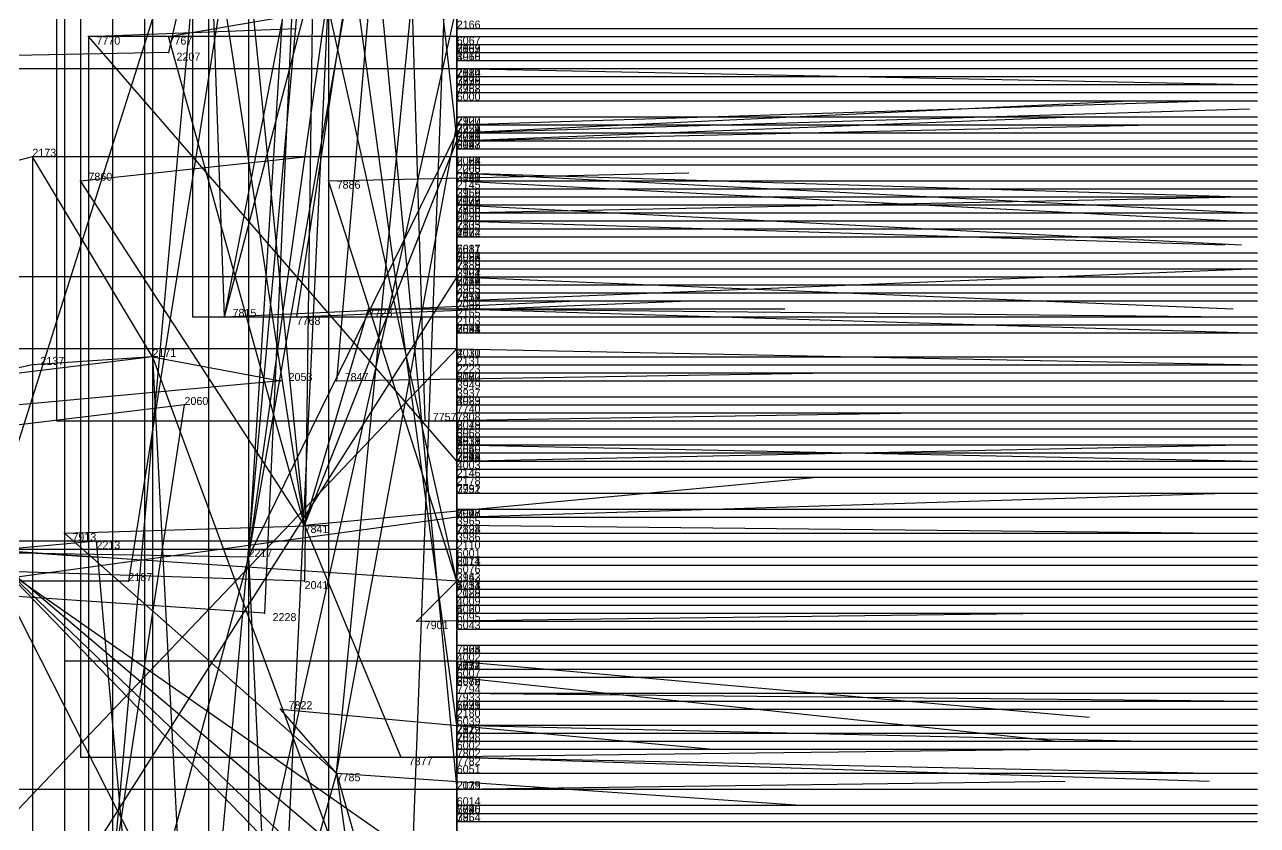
# Model space of a CAD drawing. Extents: x -0.07 to 1.1, y -0.07 to 1.1.
# Drawn here: x 0.946 to 1.1, y 0.5905 to 0.6905 of the extents above; entities that cross this region are included whole.
import ezdxf

# ---------------------------------------------------------------- set-up
doc = ezdxf.new("R2010")
doc.units = 0
for name, color, linetype in [('Clients', 3, 'CONTINUOUS'), ('Facilities', 3, 'CONTINUOUS'), ('Facilities_lines', 3, 'CONTINUOUS'), ('Min_max_boxes', 1, 'CONTINUOUS'), ('Normals', 1, 'CONTINUOUS'), ('Source_points', 5, 'CONTINUOUS'), ('Text', 3, 'CONTINUOUS')]:
    doc.layers.add(name, color=color, linetype=linetype)

msp = doc.modelspace()

# ---------------------------------------------------------------- linework, layer by layer
at = {"layer": 'Clients', "color": 5}
for p in [(0.954, 0.689, 1), (0.964, 0.689, 1), (0.964, 0.687), (1, 0.685, 0.063), (1, 0.678, 0.957), (1, 0.677, 0.004), (1, 0.677, 0.944), (1, 0.676, 0.985), (1, 0.676, 0.975), (0.947, 0.674), (1, 0.672, 0.056), (1, 0.672, 0.062), (0.953, 0.671, 1), (0.984, 0.671, 1), (1, 0.671, 0.045), (1, 0.667, 0.95), (1, 0.666, 0.96), (1, 0.656, 0.93), (0.989, 0.655, 1), (0.98, 0.654, 1), (1, 0.65, 0.077), (0.947, 0.648), (0.978, 0.646), (0.985, 0.646, 1), (0.966, 0.643), (0.996, 0.641, 1), (1, 0.638, 0.081), (1, 0.63, 0.983), (0.951, 0.627, 1), (1, 0.628, 0.957), (0.955, 0.626), (0.959, 0.621), (0.981, 0.621), (0.976, 0.617), (0.995, 0.616, 1), (1, 0.611, 0.009), (1, 0.609), (0.978, 0.605, 1), (0.993, 0.599, 1), (1, 0.599, 0.977), (1, 0.599, 0.965), (1, 0.595, 0.014), (1, 0.593, 0.933)]:
    msp.add_point(p, dxfattribs=at)
at = {"layer": 'Facilities', "color": 3}
for p in [(1, 0.69, 0.076), (1, 0.689, 0.721), (1, 0.688, 0.701), (1, 0.687, 0.098), (1, 0.687, 0.368), (1, 0.687, 0.827), (1, 0.686, 0.254), (1, 0.685, 0.837), (1, 0.684, 0.095), (1, 0.684, 0.294), (1, 0.684, 0.807), (1, 0.683, 0.47), (1, 0.683, 0.905), (1, 0.682, 0.786), (1, 0.681, 0.524), (1, 0.679, 0.215), (1, 0.678, 0.817), (1, 0.677, 0.389), (1, 0.677, 0.459), (1, 0.677, 0.584), (1, 0.676, 0.289), (1, 0.676, 0.613), (1, 0.675, 0.092), (1, 0.675, 0.201), (1, 0.675, 0.394), (1, 0.674, 0.127), (1, 0.674, 0.685), (1, 0.673, 0.68), (1, 0.673, 0.612), (1, 0.671, 0.088), (1, 0.671, 0.261), (1, 0.671, 0.315), (1, 0.67, 0.423), (1, 0.669, 0.121), (1, 0.669, 0.676), (1, 0.669, 0.843), (1, 0.668, 0.055), (1, 0.668, 0.683), (1, 0.667, 0.255), (1, 0.667, 0.855), (1, 0.666, 0.168), (1, 0.666, 0.106), (1, 0.666, 0.537), (1, 0.665, 0.171), (1, 0.664, 0.122), (1, 0.664, 0.466), (1, 0.664, 0.838), (1, 0.662, 0.674), (1, 0.662, 0.575), (1, 0.662, 0.863), (1, 0.661, 0.22), (1, 0.661, 0.365), (1, 0.661, 0.42), (1, 0.661, 0.784), (1, 0.661, 0.847), (1, 0.66, 0.201), (1, 0.66, 0.382), (1, 0.659, 0.102), (1, 0.659, 0.043), (1, 0.659, 0.506), (1, 0.658, 0.185), (1, 0.658, 0.133), (1, 0.658, 0.284), (1, 0.658, 0.536), (1, 0.658, 0.814), (1, 0.657, 0.115), (1, 0.657, 0.867), (1, 0.656, 0.224), (1, 0.655, 0.047), (1, 0.655, 0.063), (0.971, 0.654, 1), (1, 0.654, 0.087), (1, 0.653, 0.152), (1, 0.653, 0.107), (1, 0.653, 0.832), (1, 0.652, 0.183), (1, 0.652, 0.725), (0.962, 0.649), (1, 0.649, 0.266), (1, 0.648, 0.102), (1, 0.648, 0.229), (1, 0.647, 0.573), (1, 0.646, 0.233), (1, 0.646, 0.199), (1, 0.646, 0.398), (1, 0.644, 0.462), (1, 0.644, 0.324), (1, 0.643, 0.486), (1, 0.642, 0.807), (1, 0.642, 0.857), (1, 0.641, 0.733), (1, 0.64, 0.107), (1, 0.64, 0.463), (1, 0.639, 0.504), (1, 0.639, 0.586), (1, 0.638, 0.29), (1, 0.638, 0.562), (1, 0.638, 0.673), (1, 0.638, 0.602), (1, 0.638, 0.782), (1, 0.638, 0.849), (1, 0.637, 0.116), (1, 0.637, 0.834), (1, 0.636, 0.45), (1, 0.636, 0.804), (1, 0.636, 0.942), (1, 0.635, 0.201), (1, 0.635, 0.263), (1, 0.634, 0.139), (1, 0.632, 0.484), (1, 0.632, 0.898), (1, 0.63, 0.633), (1, 0.629, 0.049), (1, 0.629, 0.33), (0.981, 0.628, 1), (1, 0.627, 0.099), (1, 0.626, 0.115), (1, 0.626, 0.304), (0.974, 0.624), (1, 0.624, 0.247), (1, 0.624, 0.727), (1, 0.623, 0.6), (1, 0.623, 0.648), (1, 0.621, 0.13), (1, 0.621, 0.459), (1, 0.621, 0.27), (1, 0.621, 0.995), (1, 0.62, 0.238), (1, 0.62, 0.668), (1, 0.619, 0.172), (1, 0.618, 0.406), (1, 0.618, 0.38), (1, 0.617, 0.641), (1, 0.616, 0.747), (1, 0.615, 0.708), (1, 0.613, 0.867), (1, 0.613, 0.786), (1, 0.612, 0.3), (1, 0.612, 0.875), (1, 0.611, 0.672), (1, 0.611, 0.875), (1, 0.61, 0.76), (1, 0.609, 0.334), (1, 0.609, 0.555), (1, 0.609, 0.526), (1, 0.607, 0.934), (1, 0.607, 0.854), (1, 0.606, 0.901), (1, 0.605, 0.197), (1, 0.605, 0.728), (1, 0.605, 0.853), (1, 0.603, 0.153), (1, 0.603, 0.651), (1, 0.603, 0.913), (1, 0.603, 0.984), (1, 0.602, 0.894), (1, 0.601, 0.156), (1, 0.6, 0.693), (0.985, 0.597, 1), (1, 0.597, 0.532), (1, 0.595, 0.221), (1, 0.593, 0.73), (1, 0.593, 0.672), (1, 0.592, 0.793), (1, 0.592, 0.896), (1, 0.591, 0.286)]:
    msp.add_point(p, dxfattribs=at)
at = {"layer": 'Facilities_lines', "color": 3}
for p, q in [((1, 0.916, 0.069), (1, 0.685, 0.063)), ((1, 0.655, 0.047), (1, 0.885, 0.06)), ((0.981, 0.628, 1), (0.961, 0.828, 1)), ((0.941, 0.625), (1, 0.811, 0.007)), ((0.957, 0.584), (0.977, 0.805)), ((0.971, 0.654, 1), (1, 0.803, 0.934)), ((0.981, 0.628, 1), (0.955, 0.798, 1)), ((1, 0.655, 0.047), (1, 0.796, 0.05)), ((1, 0.607, 0.934), (1, 0.795, 0.911)), ((1, 0.629, 0.049), (1, 0.788, 0.033)), ((1, 0.621, 0.995), (0.964, 0.782, 1)), ((0.988, 0.78, 1), (0.969, 0.57, 1)), ((0.988, 0.78, 1), (0.979, 0.589, 1)), ((0.983, 0.772), (0.959, 0.621)), ((0.983, 0.772), (0.964, 0.687)), ((0.983, 0.772), (0.976, 0.617)), ((0.983, 0.772), (0.981, 0.621)), ((0.983, 0.772), (1, 0.595, 0.014)), ((0.971, 0.654, 1), (0.967, 0.768, 1)), ((0.974, 0.624), (0.983, 0.767)), ((1, 0.583, 0.944), (1, 0.767, 0.914)), ((1, 0.765, 0.051), (1, 0.672, 0.062)), ((0.985, 0.597, 1), (1, 0.751, 0.973)), ((0.993, 0.739, 1), (0.98, 0.654, 1)), ((0.993, 0.739, 1), (0.985, 0.646, 1)), ((0.993, 0.739, 1), (0.996, 0.641, 1)), ((0.993, 0.739, 1), (1, 0.676, 0.985)), ((1, 0.735, 0.976), (0.993, 0.548, 1)), ((1, 0.603, 0.984), (0.984, 0.72, 1)), ((0.974, 0.624), (0.985, 0.702)), ((1, 0.693, 0.973), (0.962, 0.523, 1)), ((0.971, 0.654, 1), (0.981, 0.692, 1)), ((0.974, 0.624), (0.986, 0.692)), ((1, 0.636, 0.942), (0.954, 0.689, 1)), ((0.981, 0.628, 1), (0.964, 0.689, 1)), ((0.985, 0.597, 1), (1, 0.678, 0.957)), ((0.974, 0.624), (1, 0.677, 0.004)), ((0.981, 0.628, 1), (1, 0.676, 0.975)), ((1, 0.636, 0.942), (1, 0.677, 0.944)), ((0.962, 0.649), (0.947, 0.674)), ((1, 0.668, 0.055), (1, 0.672, 0.056)), ((0.981, 0.628, 1), (0.953, 0.671, 1)), ((1, 0.621, 0.995), (0.984, 0.671, 1)), ((1, 0.655, 0.047), (1, 0.671, 0.045)), ((1, 0.636, 0.942), (1, 0.667, 0.95)), ((1, 0.636, 0.942), (1, 0.666, 0.96)), ((1, 0.659, 0.043), (0.939, 0.563)), ((1, 0.583, 0.944), (1, 0.656, 0.93)), ((0.981, 0.628, 1), (0.989, 0.655, 1)), ((1, 0.655, 0.047), (1, 0.504, 0.088)), ((1, 0.655, 0.063), (1, 0.434, 0.081)), ((0.919, 0.565), (1, 0.65, 0.077)), ((0.962, 0.649), (0.947, 0.648)), ((0.962, 0.649), (0.972, 0.457)), ((0.962, 0.649), (0.978, 0.646)), ((0.962, 0.649), (1, 0.546, 0.067)), ((0.957, 0.584), (0.966, 0.643)), ((1, 0.424, 0.087), (1, 0.638, 0.081)), ((1, 0.583, 0.944), (0.924, 0.636, 1)), ((1, 0.636, 0.942), (1, 0.571, 0.97)), ((1, 0.636, 0.942), (1, 0.539, 0.94)), ((1, 0.621, 0.995), (1, 0.63, 0.983)), ((1, 0.629, 0.049), (0.934, 0.62)), ((1, 0.629, 0.049), (1, 0.47, 0.067)), ((1, 0.629, 0.049), (1, 0.507, 0.073)), ((0.985, 0.597, 1), (0.951, 0.627, 1)), ((0.981, 0.628, 1), (0.993, 0.599, 1)), ((1, 0.621, 0.995), (1, 0.628, 0.957)), ((0.973, 0.424), (0.955, 0.626)), ((1, 0.621, 0.995), (0.94, 0.625, 1)), ((0.941, 0.625), (1, 0.509, 0.002)), ((0.941, 0.625), (1, 0.564, 0.073)), ((0.941, 0.625), (1, 0.575, 0.068)), ((0.941, 0.625), (0.989, 0.579)), ((0.974, 0.624), (0.961, 0.576)), ((0.974, 0.624), (0.981, 0.476)), ((1, 0.621, 0.995), (0.995, 0.616, 1)), ((1, 0.621, 0.995), (1, 0.554, 0.965)), ((1, 0.465, 0.001), (1, 0.611, 0.009)), ((1, 0.465, 0.001), (1, 0.609)), ((1, 0.607, 0.934), (1, 0.593, 0.933)), ((0.985, 0.597, 1), (0.978, 0.605, 1)), ((1, 0.603, 0.984), (1, 0.599, 0.977)), ((1, 0.603, 0.984), (1, 0.599, 0.965)), ((1, 0.603, 0.984), (1, 0.456, 0.947)), ((1, 0.603, 0.984), (1, 0.456, 0.946)), ((0.985, 0.597, 1), (0.954, 0.488, 1)), ((0.985, 0.597, 1), (0.99, 0.56, 1)), ((0.985, 0.597, 1), (0.999, 0.548, 1))]:
    msp.add_line(p, q, dxfattribs=at)
at = {"layer": 'Min_max_boxes', "color": 1}
for p, q in [((1, 0.685), (1, 0.927)), ((1, 0.685, 0.103), (1, 0.927, 0.103)), ((0.974, 0.924, 0.939), (0.974, 0.548, 0.939)), ((0.974, 0.924, 1), (0.974, 0.548, 1)), ((1, 0.548, 0.939), (1, 0.924, 0.939)), ((1, 0.548, 1), (1, 0.924, 1)), ((0.969, 0.915, 0.96), (0.969, 0.57, 0.96)), ((0.969, 0.915, 1), (0.969, 0.57, 1)), ((1, 0.57, 0.96), (1, 0.915, 0.96)), ((1, 0.57, 1), (1, 0.915, 1)), ((0.962, 0.903, 0.934), (0.962, 0.523, 0.934)), ((0.962, 0.903, 1), (0.962, 0.523, 1)), ((1, 0.523, 0.934), (1, 0.903, 0.934)), ((1, 0.523, 1), (1, 0.903, 1)), ((1, 0.504, 0.045), (1, 0.885, 0.045)), ((1, 0.885, 0.045), (1, 0.504, 0.045)), ((1, 0.504, 0.088), (1, 0.885, 0.088)), ((1, 0.885, 0.088), (1, 0.504, 0.088)), ((1, 0.625), (1, 0.885)), ((1, 0.625, 0.051), (1, 0.885, 0.051)), ((1, 0.595), (1, 0.88)), ((1, 0.595, 0.014), (1, 0.88, 0.014)), ((0.953, 0.828, 0.975), (0.953, 0.599, 0.975)), ((0.953, 0.828, 1), (0.953, 0.599, 1)), ((1, 0.599, 0.975), (1, 0.828, 0.975)), ((1, 0.599, 1), (1, 0.828, 1)), ((1, 0.509), (1, 0.811)), ((1, 0.509, 0.073), (1, 0.811, 0.073)), ((0.957, 0.805), (0.957, 0.532)), ((0.957, 0.805, 0.071), (0.957, 0.532, 0.071)), ((1, 0.532), (1, 0.805)), ((1, 0.532, 0.071), (1, 0.805, 0.071)), ((0.967, 0.803, 0.934), (0.967, 0.654, 0.934)), ((0.967, 0.803, 1), (0.967, 0.654, 1)), ((1, 0.654, 0.934), (1, 0.803, 0.934)), ((1, 0.654, 1), (1, 0.803, 1)), ((1, 0.593, 0.911), (1, 0.795, 0.911)), ((1, 0.795, 0.911), (1, 0.593, 0.911)), ((1, 0.593, 0.934), (1, 0.795, 0.934)), ((1, 0.795, 0.934), (1, 0.593, 0.934)), ((1, 0.47), (1, 0.788)), ((1, 0.47, 0.073), (1, 0.788, 0.073)), ((1, 0.554, 0.957), (1, 0.782, 0.957)), ((1, 0.554, 1), (1, 0.782, 1)), ((0.961, 0.767), (0.961, 0.476)), ((0.961, 0.767, 0.004), (0.961, 0.476, 0.004)), ((1, 0.476), (1, 0.767)), ((1, 0.476, 0.004), (1, 0.767, 0.004)), ((1, 0.559, 0.914), (1, 0.767, 0.914)), ((1, 0.559, 1), (1, 0.767, 1)), ((1, 0.672, 0.051), (1, 0.765, 0.051)), ((1, 0.765, 0.051), (1, 0.672, 0.051)), ((1, 0.672, 0.062), (1, 0.765, 0.062)), ((1, 0.765, 0.062), (1, 0.672, 0.062)), ((0.951, 0.751, 0.957), (0.951, 0.488, 0.957)), ((0.951, 0.751, 1), (0.951, 0.488, 1)), ((1, 0.488, 0.957), (1, 0.751, 0.957)), ((1, 0.488, 1), (1, 0.751, 1)), ((0.95, 0.747, 0.936), (0.95, 0.641, 0.936)), ((0.95, 0.747, 1), (0.95, 0.641, 1)), ((1, 0.641, 0.936), (1, 0.747, 0.936)), ((1, 0.641, 1), (1, 0.747, 1)), ((0.984, 0.72, 0.946), (0.984, 0.456, 0.946)), ((0.984, 0.72, 1), (0.984, 0.456, 1)), ((1, 0.456, 0.946), (1, 0.72, 0.946)), ((1, 0.456, 1), (1, 0.72, 1)), ((1, 0.689, 0.94), (0.954, 0.689, 0.94)), ((0.954, 0.689, 0.94), (0.954, 0.539, 0.94)), ((1, 0.689, 1), (0.954, 0.689, 1)), ((0.954, 0.689, 1), (0.954, 0.539, 1)), ((0.954, 0.689, 0.94), (0.954, 0.689, 1)), ((1, 0.539, 0.94), (1, 0.689, 0.94)), ((1, 0.539, 1), (1, 0.689, 1)), ((1, 0.689, 0.94), (1, 0.689, 1)), ((0.912, 0.685), (1, 0.685)), ((0.912, 0.685, 0.103), (1, 0.685, 0.103)), ((1, 0.685), (1, 0.685, 0.103)), ((1, 0.674), (0.947, 0.674)), ((0.947, 0.674), (0.947, 0.457)), ((1, 0.674, 0.067), (0.947, 0.674, 0.067)), ((0.947, 0.674, 0.067), (0.947, 0.457, 0.067)), ((0.947, 0.674), (0.947, 0.674, 0.067)), ((1, 0.457), (1, 0.674)), ((1, 0.457, 0.067), (1, 0.674, 0.067)), ((1, 0.674), (1, 0.674, 0.067)), ((1, 0.668, 0.055), (1, 0.672, 0.055)), ((1, 0.672, 0.055), (1, 0.672, 0.055)), ((1, 0.672, 0.055), (1, 0.668, 0.055)), ((1, 0.668, 0.056), (1, 0.672, 0.056)), ((1, 0.672, 0.056), (1, 0.672, 0.056)), ((1, 0.672, 0.056), (1, 0.668, 0.056)), ((1, 0.672, 0.055), (1, 0.672, 0.056)), ((1, 0.672, 0.055), (1, 0.672, 0.056)), ((1, 0.672, 0.051), (1, 0.672, 0.051)), ((1, 0.672, 0.062), (1, 0.672, 0.062)), ((1, 0.672, 0.051), (1, 0.672, 0.062)), ((1, 0.672, 0.051), (1, 0.672, 0.062)), ((1, 0.668, 0.055), (1, 0.668, 0.055)), ((1, 0.668, 0.056), (1, 0.668, 0.056)), ((1, 0.668, 0.055), (1, 0.668, 0.056)), ((1, 0.668, 0.055), (1, 0.668, 0.056)), ((1, 0.659), (0.939, 0.659)), ((1, 0.659, 0.043), (0.939, 0.659, 0.043)), ((1, 0.563), (1, 0.659)), ((1, 0.563, 0.043), (1, 0.659, 0.043)), ((1, 0.659), (1, 0.659, 0.043)), ((1, 0.434, 0.063), (1, 0.655, 0.063)), ((1, 0.655, 0.063), (1, 0.655, 0.063)), ((1, 0.655, 0.063), (1, 0.434, 0.063)), ((1, 0.434, 0.081), (1, 0.655, 0.081)), ((1, 0.655, 0.081), (1, 0.655, 0.081)), ((1, 0.655, 0.081), (1, 0.434, 0.081)), ((1, 0.655, 0.063), (1, 0.655, 0.081)), ((1, 0.655, 0.063), (1, 0.655, 0.081)), ((0.967, 0.654, 0.934), (1, 0.654, 0.934)), ((0.967, 0.654, 1), (1, 0.654, 1)), ((0.967, 0.654, 0.934), (0.967, 0.654, 1)), ((1, 0.654, 0.934), (1, 0.654, 1)), ((1, 0.65), (0.913, 0.65)), ((1, 0.65, 0.077), (0.913, 0.65, 0.077)), ((1, 0.546), (1, 0.65)), ((1, 0.546, 0.077), (1, 0.65, 0.077)), ((1, 0.65), (1, 0.65, 0.077)), ((0.95, 0.641, 0.936), (1, 0.641, 0.936)), ((0.95, 0.641, 1), (1, 0.641, 1)), ((0.95, 0.641, 0.936), (0.95, 0.641, 1)), ((1, 0.641, 0.936), (1, 0.641, 1)), ((1, 0.424, 0.081), (1, 0.638, 0.081)), ((1, 0.638, 0.081), (1, 0.638, 0.081)), ((1, 0.638, 0.081), (1, 0.424, 0.081)), ((1, 0.424, 0.087), (1, 0.638, 0.087)), ((1, 0.638, 0.087), (1, 0.638, 0.087)), ((1, 0.638, 0.087), (1, 0.424, 0.087)), ((1, 0.638, 0.081), (1, 0.638, 0.087)), ((1, 0.638, 0.081), (1, 0.638, 0.087)), ((1, 0.626), (0.932, 0.626)), ((1, 0.626, 0.015), (0.932, 0.626, 0.015)), ((1, 0.221), (1, 0.626)), ((1, 0.221, 0.015), (1, 0.626, 0.015)), ((1, 0.626), (1, 0.626, 0.015)), ((0.911, 0.625), (1, 0.625)), ((0.911, 0.625, 0.051), (1, 0.625, 0.051)), ((1, 0.625), (1, 0.625, 0.051)), ((1, 0.611), (0.951, 0.611)), ((0.951, 0.611), (0.951, 0.323)), ((1, 0.611, 0.064), (0.951, 0.611, 0.064)), ((0.951, 0.611, 0.064), (0.951, 0.323, 0.064)), ((0.951, 0.611), (0.951, 0.611, 0.064)), ((1, 0.323), (1, 0.611)), ((1, 0.323, 0.064), (1, 0.611, 0.064)), ((1, 0.611), (1, 0.611, 0.064)), ((0.953, 0.599, 0.975), (1, 0.599, 0.975)), ((0.953, 0.599, 1), (1, 0.599, 1)), ((0.953, 0.599, 0.975), (0.953, 0.599, 1)), ((1, 0.599, 0.975), (1, 0.599, 1)), ((0.931, 0.595), (1, 0.595)), ((0.931, 0.595, 0.014), (1, 0.595, 0.014)), ((1, 0.595), (1, 0.595, 0.014)), ((1, 0.593, 0.911), (1, 0.593, 0.911)), ((1, 0.593, 0.934), (1, 0.593, 0.934)), ((1, 0.593, 0.911), (1, 0.593, 0.934)), ((1, 0.593, 0.911), (1, 0.593, 0.934))]:
    msp.add_line(p, q, dxfattribs=at)
at = {"layer": 'Normals', "color": 1}
for p, q in [((0.964, 0.689, 1), (0.993, 0.694, 1.096)), ((0.954, 0.689, 1), (0.98, 0.69, 1.097)), ((1, 0.69, 0.076), (1.1, 0.69, 0.076)), ((1, 0.689, 0.721), (1.1, 0.689, 0.721)), ((0.964, 0.687), (0.909, 0.686, 0.083)), ((1, 0.688, 0.701), (1.1, 0.688, 0.701)), ((1, 0.687, 0.098), (1.1, 0.687, 0.098)), ((1, 0.687, 0.368), (1.1, 0.687, 0.368)), ((1, 0.687, 0.827), (1.1, 0.687, 0.827)), ((1, 0.686, 0.254), (1.1, 0.686, 0.254)), ((1, 0.685, 0.063), (1.099, 0.683, 0.052)), ((1, 0.685, 0.837), (1.1, 0.685, 0.837)), ((1, 0.684, 0.095), (1.1, 0.684, 0.095)), ((1, 0.684, 0.294), (1.1, 0.684, 0.294)), ((1, 0.684, 0.807), (1.1, 0.684, 0.807)), ((1, 0.683, 0.47), (1.1, 0.683, 0.47)), ((1, 0.683, 0.905), (1.1, 0.683, 0.905)), ((1, 0.682, 0.786), (1.1, 0.682, 0.786)), ((1, 0.677, 0.004), (1.084, 0.681, -0.051)), ((1, 0.681, 0.524), (1.1, 0.681, 0.524)), ((1, 0.678, 0.957), (1.094, 0.681, 0.99)), ((1, 0.677, 0.944), (1.099, 0.68, 0.958)), ((1, 0.679, 0.215), (1.1, 0.679, 0.215)), ((1, 0.676, 0.985), (1.077, 0.679, 1.048)), ((1, 0.676, 0.975), (1.087, 0.678, 1.024)), ((1, 0.678, 0.817), (1.1, 0.678, 0.817)), ((1, 0.677, 0.389), (1.1, 0.677, 0.389)), ((1, 0.677, 0.459), (1.1, 0.677, 0.459)), ((1, 0.677, 0.584), (1.1, 0.677, 0.584)), ((1, 0.676, 0.289), (1.1, 0.676, 0.289)), ((1, 0.676, 0.613), (1.1, 0.676, 0.613)), ((1, 0.675, 0.092), (1.1, 0.675, 0.092)), ((1, 0.675, 0.201), (1.1, 0.675, 0.201)), ((1, 0.675, 0.394), (1.1, 0.675, 0.394)), ((0.947, 0.674), (0.908, 0.664, 0.092)), ((0.953, 0.671, 1), (0.981, 0.674, 1.096)), ((1, 0.674, 0.127), (1.1, 0.674, 0.127)), ((1, 0.674, 0.685), (1.1, 0.674, 0.685)), ((1, 0.673, 0.68), (1.1, 0.673, 0.68)), ((1, 0.673, 0.612), (1.1, 0.673, 0.612)), ((0.984, 0.671, 1), (1.029, 0.672, 1.089)), ((1, 0.672, 0.062), (1.099, 0.667, 0.046)), ((1, 0.672, 0.056), (1.098, 0.669, 0.036)), ((1, 0.671, 0.045), (1.097, 0.666, 0.021)), ((1, 0.671, 0.088), (1.1, 0.671, 0.088)), ((1, 0.671, 0.261), (1.1, 0.671, 0.261)), ((1, 0.671, 0.315), (1.1, 0.671, 0.315)), ((1, 0.67, 0.423), (1.1, 0.67, 0.423)), ((1, 0.669, 0.121), (1.1, 0.669, 0.121)), ((1, 0.669, 0.676), (1.1, 0.669, 0.676)), ((1, 0.667, 0.95), (1.098, 0.669, 0.968)), ((1, 0.669, 0.843), (1.1, 0.669, 0.843)), ((1, 0.668, 0.055), (1.098, 0.663, 0.035)), ((1, 0.668, 0.683), (1.1, 0.668, 0.683)), ((1, 0.667, 0.255), (1.1, 0.667, 0.255)), ((1, 0.667, 0.855), (1.1, 0.667, 0.855)), ((1, 0.666, 0.168), (1.1, 0.666, 0.168)), ((1, 0.666, 0.106), (1.1, 0.666, 0.106)), ((1, 0.666, 0.537), (1.1, 0.666, 0.537)), ((1, 0.666, 0.96), (1.096, 0.663, 0.987)), ((1, 0.665, 0.171), (1.1, 0.665, 0.171)), ((1, 0.664, 0.122), (1.1, 0.664, 0.122)), ((1, 0.664, 0.466), (1.1, 0.664, 0.466)), ((1, 0.664, 0.838), (1.1, 0.664, 0.838)), ((1, 0.662, 0.674), (1.1, 0.662, 0.674)), ((1, 0.662, 0.575), (1.1, 0.662, 0.575)), ((1, 0.662, 0.863), (1.1, 0.662, 0.863)), ((1, 0.661, 0.22), (1.1, 0.661, 0.22)), ((1, 0.661, 0.365), (1.1, 0.661, 0.365)), ((1, 0.661, 0.42), (1.1, 0.661, 0.42)), ((1, 0.661, 0.784), (1.1, 0.661, 0.784)), ((1, 0.661, 0.847), (1.1, 0.661, 0.847)), ((1, 0.66, 0.201), (1.1, 0.66, 0.201)), ((1, 0.66, 0.382), (1.1, 0.66, 0.382)), ((1, 0.656, 0.93), (1.099, 0.66, 0.941)), ((1, 0.659, 0.102), (1.1, 0.659, 0.102)), ((1, 0.659, 0.043), (1.097, 0.655, 0.018)), ((1, 0.659, 0.506), (1.1, 0.659, 0.506)), ((1, 0.658, 0.185), (1.1, 0.658, 0.185)), ((1, 0.658, 0.133), (1.1, 0.658, 0.133)), ((1, 0.658, 0.284), (1.1, 0.658, 0.284)), ((1, 0.658, 0.536), (1.1, 0.658, 0.536)), ((1, 0.658, 0.814), (1.1, 0.658, 0.814)), ((0.971, 0.654, 1), (1.015, 0.656, 1.09)), ((0.98, 0.654, 1), (1.029, 0.656, 1.087)), ((1, 0.657, 0.115), (1.1, 0.657, 0.115)), ((1, 0.657, 0.867), (1.1, 0.657, 0.867)), ((1, 0.656, 0.224), (1.1, 0.656, 0.224)), ((0.989, 0.655, 1), (1.041, 0.655, 1.085)), ((1, 0.655, 0.047), (1.097, 0.654, 0.022)), ((1, 0.655, 0.063), (1.099, 0.652, 0.05)), ((1, 0.654, 0.087), (1.1, 0.654, 0.087)), ((1, 0.653, 0.152), (1.1, 0.653, 0.152)), ((1, 0.653, 0.107), (1.1, 0.653, 0.107)), ((1, 0.653, 0.832), (1.1, 0.653, 0.832)), ((1, 0.652, 0.183), (1.1, 0.652, 0.183)), ((1, 0.652, 0.725), (1.1, 0.652, 0.725)), ((1, 0.65, 0.077), (1.1, 0.648, 0.069)), ((0.962, 0.649), (0.913, 0.643, 0.087)), ((1, 0.649, 0.266), (1.1, 0.649, 0.266)), ((0.947, 0.648), (0.91, 0.64, 0.092)), ((0.985, 0.646, 1), (1.047, 0.647, 1.079)), ((1, 0.648, 0.102), (1.1, 0.648, 0.102)), ((1, 0.648, 0.229), (1.1, 0.648, 0.229)), ((1, 0.647, 0.573), (1.1, 0.647, 0.573)), ((0.978, 0.646), (0.912, 0.64, 0.075)), ((1, 0.646, 0.233), (1.1, 0.646, 0.233)), ((1, 0.646, 0.199), (1.1, 0.646, 0.199)), ((1, 0.646, 0.398), (1.1, 0.646, 0.398)), ((1, 0.644, 0.462), (1.1, 0.644, 0.462)), ((1, 0.644, 0.324), (1.1, 0.644, 0.324)), ((0.966, 0.643), (0.908, 0.636, 0.081)), ((1, 0.643, 0.486), (1.1, 0.643, 0.486)), ((0.996, 0.641, 1), (1.058, 0.642, 1.079)), ((1, 0.642, 0.807), (1.1, 0.642, 0.807)), ((1, 0.642, 0.857), (1.1, 0.642, 0.857)), ((1, 0.641, 0.733), (1.1, 0.641, 0.733)), ((1, 0.64, 0.107), (1.1, 0.64, 0.107)), ((1, 0.64, 0.463), (1.1, 0.64, 0.463)), ((1, 0.639, 0.504), (1.1, 0.639, 0.504)), ((1, 0.639, 0.586), (1.1, 0.639, 0.586)), ((1, 0.638, 0.081), (1.1, 0.636, 0.073)), ((1, 0.638, 0.29), (1.1, 0.638, 0.29)), ((1, 0.638, 0.562), (1.1, 0.638, 0.562)), ((1, 0.638, 0.673), (1.1, 0.638, 0.673)), ((1, 0.638, 0.602), (1.1, 0.638, 0.602)), ((1, 0.638, 0.782), (1.1, 0.638, 0.782)), ((1, 0.636, 0.942), (1.098, 0.638, 0.96)), ((1, 0.638, 0.849), (1.1, 0.638, 0.849)), ((1, 0.637, 0.116), (1.1, 0.637, 0.116)), ((1, 0.637, 0.834), (1.1, 0.637, 0.834)), ((1, 0.636, 0.45), (1.1, 0.636, 0.45)), ((1, 0.636, 0.804), (1.1, 0.636, 0.804)), ((1, 0.635, 0.201), (1.1, 0.635, 0.201)), ((1, 0.635, 0.263), (1.1, 0.635, 0.263)), ((0.981, 0.628, 1), (1.045, 0.634, 1.076)), ((1, 0.634, 0.139), (1.1, 0.634, 0.139)), ((1, 0.629, 0.049), (1.096, 0.632, 0.021)), ((1, 0.632, 0.484), (1.1, 0.632, 0.484)), ((1, 0.632, 0.898), (1.1, 0.632, 0.898)), ((1, 0.63, 0.633), (1.1, 0.63, 0.633)), ((1, 0.63, 0.983), (1.08, 0.63, 1.042)), ((1, 0.629, 0.33), (1.1, 0.629, 0.33)), ((0.951, 0.627, 1), (0.984, 0.628, 1.095)), ((1, 0.628, 0.957), (1.096, 0.627, 0.985)), ((1, 0.627, 0.099), (1.1, 0.627, 0.099)), ((0.955, 0.626), (0.911, 0.622, 0.09)), ((1, 0.626, 0.115), (1.1, 0.626, 0.115)), ((1, 0.626, 0.304), (1.1, 0.626, 0.304)), ((0.974, 0.624), (0.916, 0.625, 0.081)), ((0.94, 0.625, 1), (0.955, 0.624, 1.099)), ((1, 0.624, 0.247), (1.1, 0.624, 0.247)), ((1, 0.624, 0.727), (1.1, 0.624, 0.727)), ((0.981, 0.621), (0.92, 0.623, 0.079)), ((1, 0.623, 0.6), (1.1, 0.623, 0.6)), ((1, 0.623, 0.648), (1.1, 0.623, 0.648)), ((0.959, 0.621), (0.907, 0.621, 0.086)), ((0.976, 0.617), (0.917, 0.621, 0.08)), ((1, 0.621, 0.13), (1.1, 0.621, 0.13)), ((1, 0.621, 0.459), (1.1, 0.621, 0.459)), ((1, 0.621, 0.27), (1.1, 0.621, 0.27)), ((1, 0.621, 0.995), (1.08, 0.621, 1.055)), ((1, 0.62, 0.238), (1.1, 0.62, 0.238)), ((1, 0.62, 0.668), (1.1, 0.62, 0.668)), ((1, 0.619, 0.172), (1.1, 0.619, 0.172)), ((1, 0.618, 0.406), (1.1, 0.618, 0.406)), ((1, 0.618, 0.38), (1.1, 0.618, 0.38)), ((0.995, 0.616, 1), (1.074, 0.617, 1.061)), ((1, 0.617, 0.641), (1.1, 0.617, 0.641)), ((1, 0.616, 0.747), (1.1, 0.616, 0.747)), ((1, 0.615, 0.708), (1.1, 0.615, 0.708)), ((1, 0.613, 0.867), (1.1, 0.613, 0.867)), ((1, 0.613, 0.786), (1.1, 0.613, 0.786)), ((1, 0.612, 0.3), (1.1, 0.612, 0.3)), ((1, 0.612, 0.875), (1.1, 0.612, 0.875)), ((1, 0.611, 0.009), (1.079, 0.604, -0.052)), ((1, 0.611, 0.672), (1.1, 0.611, 0.672)), ((1, 0.611, 0.875), (1.1, 0.611, 0.875)), ((1, 0.61, 0.76), (1.1, 0.61, 0.76)), ((1, 0.609), (1.075, 0.601, -0.066)), ((1, 0.609, 0.334), (1.1, 0.609, 0.334)), ((1, 0.609, 0.555), (1.1, 0.609, 0.555)), ((1, 0.609, 0.526), (1.1, 0.609, 0.526)), ((1, 0.607, 0.934), (1.1, 0.606, 0.944)), ((1, 0.607, 0.854), (1.1, 0.607, 0.854)), ((1, 0.606, 0.901), (1.1, 0.606, 0.901)), ((0.978, 0.605, 1), (1.032, 0.6, 1.084)), ((1, 0.605, 0.197), (1.1, 0.605, 0.197)), ((1, 0.605, 0.728), (1.1, 0.605, 0.728)), ((1, 0.605, 0.853), (1.1, 0.605, 0.853)), ((1, 0.603, 0.153), (1.1, 0.603, 0.153)), ((1, 0.603, 0.651), (1.1, 0.603, 0.651)), ((1, 0.603, 0.913), (1.1, 0.603, 0.913)), ((1, 0.603, 0.984), (1.086, 0.601, 1.035)), ((1, 0.602, 0.894), (1.1, 0.602, 0.894)), ((1, 0.601, 0.156), (1.1, 0.601, 0.156)), ((0.993, 0.599, 1), (1.075, 0.6, 1.057)), ((1, 0.6, 0.693), (1.1, 0.6, 0.693)), ((1, 0.599, 0.977), (1.094, 0.596, 1.012)), ((1, 0.599, 0.965), (1.094, 0.597, 1)), ((0.985, 0.597, 1), (1.043, 0.593, 1.081)), ((1, 0.597, 0.532), (1.1, 0.597, 0.532)), ((1, 0.595, 0.014), (1.076, 0.596, -0.051)), ((1, 0.595, 0.221), (1.1, 0.595, 0.221)), ((1, 0.593, 0.73), (1.1, 0.593, 0.73)), ((1, 0.593, 0.672), (1.1, 0.593, 0.672)), ((1, 0.593, 0.933), (1.1, 0.593, 0.941)), ((1, 0.592, 0.793), (1.1, 0.592, 0.793)), ((1, 0.592, 0.896), (1.1, 0.592, 0.896)), ((1, 0.591, 0.286), (1.1, 0.591, 0.286))]:
    msp.add_line(p, q, dxfattribs=at)
at = {"layer": 'Source_points', "color": 5}
for p in [(1, 0.69, 0.076), (0.954, 0.689, 1), (0.964, 0.689, 1), (1, 0.689, 0.721), (0.964, 0.687), (1, 0.688, 0.701), (1, 0.687, 0.098), (1, 0.687, 0.368), (1, 0.687, 0.827), (1, 0.686, 0.254), (1, 0.685, 0.063), (1, 0.685, 0.837), (1, 0.684, 0.095), (1, 0.684, 0.294), (1, 0.684, 0.807), (1, 0.683, 0.47), (1, 0.683, 0.905), (1, 0.682, 0.786), (1, 0.681, 0.524), (1, 0.679, 0.215), (1, 0.678, 0.817), (1, 0.678, 0.957), (1, 0.677, 0.004), (1, 0.677, 0.389), (1, 0.677, 0.459), (1, 0.677, 0.584), (1, 0.677, 0.944), (1, 0.676, 0.289), (1, 0.676, 0.613), (1, 0.676, 0.975), (1, 0.676, 0.985), (1, 0.675, 0.092), (1, 0.675, 0.201), (1, 0.675, 0.394), (0.947, 0.674), (1, 0.674, 0.127), (1, 0.674, 0.685), (1, 0.673, 0.68), (1, 0.673, 0.612), (1, 0.672, 0.062), (1, 0.672, 0.056), (0.953, 0.671, 1), (0.984, 0.671, 1), (1, 0.671, 0.045), (1, 0.671, 0.088), (1, 0.671, 0.261), (1, 0.671, 0.315), (1, 0.67, 0.423), (1, 0.669, 0.121), (1, 0.669, 0.676), (1, 0.669, 0.843), (1, 0.668, 0.055), (1, 0.668, 0.683), (1, 0.667, 0.255), (1, 0.667, 0.95), (1, 0.667, 0.855), (1, 0.666, 0.168), (1, 0.666, 0.106), (1, 0.666, 0.537), (1, 0.666, 0.96), (1, 0.665, 0.171), (1, 0.664, 0.122), (1, 0.664, 0.466), (1, 0.664, 0.838), (1, 0.662, 0.674), (1, 0.662, 0.575), (1, 0.662, 0.863), (1, 0.661, 0.22), (1, 0.661, 0.365), (1, 0.661, 0.42), (1, 0.661, 0.784), (1, 0.661, 0.847), (1, 0.66, 0.201), (1, 0.66, 0.382), (1, 0.659, 0.102), (1, 0.659, 0.043), (1, 0.659, 0.506), (1, 0.658, 0.185), (1, 0.658, 0.133), (1, 0.658, 0.284), (1, 0.658, 0.536), (1, 0.658, 0.814), (1, 0.657, 0.115), (1, 0.657, 0.867), (1, 0.656, 0.224), (1, 0.656, 0.93), (0.989, 0.655, 1), (1, 0.655, 0.047), (1, 0.655, 0.063), (0.971, 0.654, 1), (0.98, 0.654, 1), (1, 0.654, 0.087), (1, 0.653, 0.152), (1, 0.653, 0.107), (1, 0.653, 0.832), (1, 0.652, 0.183), (1, 0.652, 0.725), (1, 0.65, 0.077), (0.962, 0.649), (1, 0.649, 0.266), (0.947, 0.648), (1, 0.648, 0.102), (1, 0.648, 0.229), (1, 0.647, 0.573), (0.978, 0.646), (0.985, 0.646, 1), (1, 0.646, 0.233), (1, 0.646, 0.199), (1, 0.646, 0.398), (1, 0.644, 0.462), (1, 0.644, 0.324), (0.966, 0.643), (1, 0.643, 0.486), (0.996, 0.641, 1), (1, 0.642, 0.807), (1, 0.642, 0.857), (1, 0.641, 0.733), (1, 0.64, 0.107), (1, 0.64, 0.463), (1, 0.639, 0.504), (1, 0.639, 0.586), (1, 0.638, 0.081), (1, 0.638, 0.29), (1, 0.638, 0.562), (1, 0.638, 0.673), (1, 0.638, 0.602), (1, 0.638, 0.782), (1, 0.638, 0.849), (1, 0.637, 0.116), (1, 0.637, 0.834), (1, 0.636, 0.45), (1, 0.636, 0.804), (1, 0.636, 0.942), (1, 0.635, 0.201), (1, 0.635, 0.263), (1, 0.634, 0.139), (1, 0.632, 0.484), (1, 0.632, 0.898), (1, 0.63, 0.633), (1, 0.63, 0.983), (1, 0.629, 0.049), (1, 0.629, 0.33), (0.951, 0.627, 1), (0.981, 0.628, 1), (1, 0.628, 0.957), (1, 0.627, 0.099), (0.955, 0.626), (1, 0.626, 0.115), (1, 0.626, 0.304), (0.974, 0.624), (1, 0.624, 0.247), (1, 0.624, 0.727), (1, 0.623, 0.6), (1, 0.623, 0.648), (0.959, 0.621), (0.981, 0.621), (1, 0.621, 0.13), (1, 0.621, 0.459), (1, 0.621, 0.27), (1, 0.621, 0.995), (1, 0.62, 0.238), (1, 0.62, 0.668), (1, 0.619, 0.172), (1, 0.618, 0.406), (1, 0.618, 0.38), (0.976, 0.617), (0.995, 0.616, 1), (1, 0.617, 0.641), (1, 0.616, 0.747), (1, 0.615, 0.708), (1, 0.613, 0.867), (1, 0.613, 0.786), (1, 0.612, 0.3), (1, 0.612, 0.875), (1, 0.611, 0.009), (1, 0.611, 0.672), (1, 0.611, 0.875), (1, 0.61, 0.76), (1, 0.609), (1, 0.609, 0.334), (1, 0.609, 0.555), (1, 0.609, 0.526), (1, 0.607, 0.934), (1, 0.607, 0.854), (1, 0.606, 0.901), (0.978, 0.605, 1), (1, 0.605, 0.197), (1, 0.605, 0.728), (1, 0.605, 0.853), (1, 0.603, 0.153), (1, 0.603, 0.651), (1, 0.603, 0.913), (1, 0.603, 0.984), (1, 0.602, 0.894), (1, 0.601, 0.156), (0.993, 0.599, 1), (1, 0.6, 0.693), (1, 0.599, 0.977), (1, 0.599, 0.965), (0.985, 0.597, 1), (1, 0.597, 0.532), (1, 0.595, 0.221), (1, 0.595, 0.014), (1, 0.593, 0.73), (1, 0.593, 0.672), (1, 0.593, 0.933), (1, 0.592, 0.793), (1, 0.592, 0.896), (1, 0.591, 0.286)]:
    msp.add_point(p, dxfattribs=at)

# ---------------------------------------------------------------- texts
at = {"layer": 'Text', "color": 3}
for s, p in [('2166', (1, 0.69, 0.076)), ('7770', (0.955, 0.688, 1)), ('7767', (0.964, 0.688, 1)), ('6067', (1, 0.688, 0.721)), ('2207', (0.965, 0.686)), ('4010', (1, 0.686, 0.254)), ('3968', (1, 0.686, 0.368)), ('2109', (1, 0.687, 0.098)), ('6065', (1, 0.687, 0.701)), ('7837', (1, 0.687, 0.827)), ('3979', (1, 0.683, 0.294)), ('2084', (1, 0.684, 0.095)), ('2114', (1, 0.684, 0.063)), ('7820', (1, 0.684, 0.837)), ('7796', (1, 0.683, 0.807)), ('7838', (1, 0.683, 0.905)), ('3962', (1, 0.682, 0.47)), ('7788', (1, 0.682, 0.786)), ('6000', (1, 0.681, 0.524)), ('2100', (1, 0.678, 0.215)), ('7927', (1, 0.678, 0.957)), ('3959', (1, 0.677, 0.389)), ('2229', (1, 0.677, 0.004)), ('7727', (1, 0.677, 0.944)), ('7924', (1, 0.677, 0.817)), ('3981', (1, 0.676, 0.459)), ('3999', (1, 0.676, 0.289)), ('3967', (1, 0.675, 0.394)), ('6080', (1, 0.676, 0.584)), ('7765', (1, 0.676, 0.975)), ('7911', (1, 0.676, 0.985)), ('2097', (1, 0.675, 0.092)), ('2143', (1, 0.675, 0.201)), ('6058', (1, 0.675, 0.613)), ('2173', (0.947, 0.674)), ('2062', (1, 0.673, 0.127)), ('6004', (1, 0.673, 0.68)), ('6026', (1, 0.673, 0.612)), ('6085', (1, 0.673, 0.685)), ('2068', (1, 0.672, 0.062)), ('2200', (1, 0.672, 0.056)), ('7860', (0.954, 0.671, 1)), ('3929', (1, 0.671, 0.261)), ('3940', (1, 0.671, 0.315)), ('2161', (1, 0.671, 0.088)), ('7886', (0.985, 0.67, 1)), ('3969', (1, 0.669, 0.423)), ('2145', (1, 0.67, 0.045)), ('2156', (1, 0.669, 0.121)), ('2176', (1, 0.668, 0.055)), ('6029', (1, 0.668, 0.683)), ('6037', (1, 0.668, 0.676)), ('7903', (1, 0.668, 0.843)), ('3930', (1, 0.667, 0.255)), ('7736', (1, 0.667, 0.95)), ('7868', (1, 0.667, 0.855)), ('2026', (1, 0.666, 0.168)), ('2125', (1, 0.666, 0.106)), ('6050', (1, 0.666, 0.537)), ('2133', (1, 0.665, 0.171)), ('7805', (1, 0.665, 0.96)), ('4024', (1, 0.664, 0.466)), ('2164', (1, 0.664, 0.122)), ('7872', (1, 0.664, 0.838)), ('6081', (1, 0.662, 0.575)), ('7817', (1, 0.662, 0.863)), ('3983', (1, 0.661, 0.365)), ('3994', (1, 0.661, 0.42)), ('6036', (1, 0.661, 0.674)), ('7922', (1, 0.661, 0.847)), ('2188', (1, 0.66, 0.22)), ('7839', (1, 0.66, 0.784)), ('3991', (1, 0.659, 0.382)), ('2104', (1, 0.659, 0.043)), ('2122', (1, 0.659, 0.201)), ('2054', (1, 0.658, 0.102)), ('2066', (1, 0.658, 0.185)), ('2149', (1, 0.658, 0.133)), ('6042', (1, 0.658, 0.536)), ('6057', (1, 0.658, 0.506)), ('7776', (1, 0.658, 0.814)), ('3953', (1, 0.657, 0.284)), ('2205', (1, 0.657, 0.115)), ('2059', (1, 0.656, 0.224)), ('7914', (1, 0.656, 0.867)), ('7777', (1, 0.656, 0.93)), ('2032', (1, 0.655, 0.047)), ('2095', (1, 0.655, 0.063)), ('7815', (0.972, 0.654, 1)), ('7728', (0.989, 0.654, 1)), ('2165', (1, 0.654, 0.087)), ('7768', (0.98, 0.653, 1)), ('2103', (1, 0.653, 0.107)), ('2048', (1, 0.652, 0.152)), ('2092', (1, 0.652, 0.183)), ('6041', (1, 0.652, 0.725)), ('7834', (1, 0.652, 0.832)), ('2171', (0.962, 0.649)), ('4011', (1, 0.649, 0.266)), ('2030', (1, 0.649, 0.077)), ('2137', (0.948, 0.648)), ('2131', (1, 0.648, 0.102)), ('2053', (0.979, 0.646)), ('7847', (0.986, 0.646, 1)), ('2223', (1, 0.647, 0.229)), ('2102', (1, 0.646, 0.233)), ('2170', (1, 0.646, 0.199)), ('6082', (1, 0.646, 0.573)), ('3949', (1, 0.645, 0.398)), ('2060', (0.966, 0.643)), ('4023', (1, 0.643, 0.486)), ('3937', (1, 0.644, 0.462)), ('3989', (1, 0.643, 0.324)), ('7740', (1, 0.642, 0.807)), ('7757', (0.997, 0.641, 1)), ('7808', (1, 0.641, 0.857)), ('2049', (1, 0.64, 0.107)), ('6078', (1, 0.64, 0.733)), ('4019', (1, 0.638, 0.29)), ('3958', (1, 0.639, 0.463)), ('3938', (1, 0.638, 0.504)), ('6068', (1, 0.639, 0.586)), ('2031', (1, 0.638, 0.081)), ('6013', (1, 0.638, 0.562)), ('7813', (1, 0.638, 0.782)), ('6040', (1, 0.637, 0.673)), ('6069', (1, 0.637, 0.602)), ('7859', (1, 0.637, 0.849)), ('4003', (1, 0.635, 0.263)), ('3944', (1, 0.636, 0.45)), ('2099', (1, 0.636, 0.116)), ('7818', (1, 0.636, 0.804)), ('7842', (1, 0.636, 0.942)), ('7904', (1, 0.636, 0.834)), ('2146', (1, 0.634, 0.201)), ('3951', (1, 0.632, 0.484)), ('2178', (1, 0.633, 0.139)), ('7792', (1, 0.632, 0.898)), ('2077', (1, 0.629, 0.049)), ('6048', (1, 0.629, 0.633)), ('7905', (1, 0.629, 0.983)), ('3965', (1, 0.628, 0.33)), ('7913', (0.952, 0.626, 1)), ('7841', (0.981, 0.627, 1)), ('3986', (1, 0.626, 0.304)), ('2198', (1, 0.627, 0.099)), ('7824', (1, 0.627, 0.957)), ('2213', (0.955, 0.625)), ('2110', (1, 0.625, 0.115)), ('2217', (0.974, 0.624)), ('6001', (1, 0.624, 0.727)), ('2174', (1, 0.623, 0.247)), ('6011', (1, 0.623, 0.6)), ('6076', (1, 0.622, 0.648)), ('2187', (0.959, 0.621)), ('2041', (0.981, 0.62)), ('4013', (1, 0.62, 0.27)), ('3942', (1, 0.621, 0.459)), ('2163', (1, 0.621, 0.13)), ('6054', (1, 0.62, 0.668)), ('7731', (1, 0.62, 0.995)), ('4009', (1, 0.618, 0.406)), ('2088', (1, 0.619, 0.238)), ('2129', (1, 0.619, 0.172)), ('4020', (1, 0.617, 0.38)), ('6060', (1, 0.617, 0.641)), ('2228', (0.977, 0.616)), ('7901', (0.996, 0.615, 1)), ('6095', (1, 0.616, 0.747)), ('6043', (1, 0.615, 0.708)), ('7804', (1, 0.612, 0.867)), ('7865', (1, 0.612, 0.875)), ('7923', (1, 0.612, 0.786)), ('4002', (1, 0.611, 0.3)), ('2157', (1, 0.61, 0.009)), ('6032', (1, 0.61, 0.672)), ('7812', (1, 0.61, 0.875)), ('7774', (1, 0.61, 0.76)), ('6007', (1, 0.609, 0.555)), ('3972', (1, 0.608, 0.334)), ('2038', (1, 0.608)), ('6089', (1, 0.608, 0.526)), ('7794', (1, 0.607, 0.934)), ('7933', (1, 0.606, 0.854)), ('7822', (0.979, 0.605, 1)), ('6031', (1, 0.605, 0.728)), ('7899', (1, 0.605, 0.853)), ('7775', (1, 0.605, 0.901)), ('2180', (1, 0.604, 0.197)), ('6039', (1, 0.603, 0.651)), ('2112', (1, 0.602, 0.153)), ('7879', (1, 0.602, 0.913)), ('7929', (1, 0.602, 0.984)), ('2098', (1, 0.601, 0.156)), ('7828', (1, 0.601, 0.894)), ('6002', (1, 0.6, 0.693)), ('7877', (0.994, 0.598, 1)), ('7802', (1, 0.599, 0.965)), ('7782', (1, 0.598, 0.977)), ('6051', (1, 0.597, 0.532)), ('7785', (0.985, 0.596, 1)), ('2035', (1, 0.595, 0.221)), ('2179', (1, 0.595, 0.014)), ('6014', (1, 0.593, 0.73)), ('6046', (1, 0.592, 0.672)), ('7790', (1, 0.592, 0.793)), ('7835', (1, 0.592, 0.933)), ('3954', (1, 0.591, 0.286)), ('7864', (1, 0.591, 0.896))]:
    msp.add_text(s, height=0.001, dxfattribs=at).set_placement(p)

doc.saveas('drawing.dxf')
